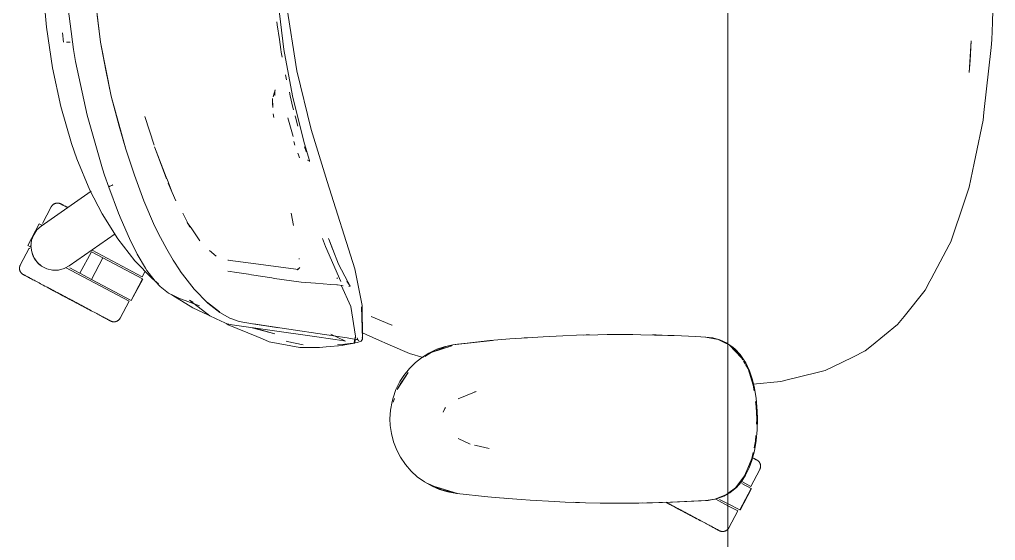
# Model space of a CAD drawing. Header units: millimetres. Extents: x 79795 to 317870, y -36033 to 97293.
# Drawn here: x 185093 to 185655, y 33054 to 33353 of the extents above; entities that cross this region are included whole.
import ezdxf

# ---------------------------------------------------------------- set-up
doc = ezdxf.new("R2010")
doc.units = ezdxf.units.MM
doc.header["$MEASUREMENT"] = 0
doc.layers.add('G-IMPT', color=8, linetype='CONTINUOUS', lineweight=9)
doc.layers.add('I-FURN', color=8, linetype='CONTINUOUS', lineweight=9)

msp = doc.modelspace()

# ---------------------------------------------------------------- linework, layer by layer
at = {"layer": 'G-IMPT'}
for p, q in [((185653.16, 33351.38), (185654.87, 33403.56)), ((185108.91, 33348.85), (185106.65, 33374.42)), ((185136.17, 33371.74), (185140, 33340.15)), ((185136.21, 33371.78), (185139.99, 33340.23)), ((185120.65, 33366.05), (185124.46, 33335.88)), ((185245.56, 33336.01), (185242.26, 33362.93)), ((185252.95, 33323.66), (185246.96, 33361.57)), ((185139.99, 33340.23), (185138.05, 33355.71)), ((185112.4, 33325.43), (185108.91, 33348.85)), ((185241.65, 33350.16), (185241.46, 33351.82)), ((185242.94, 33341.64), (185241.65, 33350.16)), ((185653.16, 33351.38), (185652.84, 33341.44)), ((185118.81, 33340.15), (185118.16, 33345.56)), ((185242.94, 33341.64), (185243.79, 33336.01)), ((185652.36, 33337.07), (185652.84, 33341.44)), ((185122.67, 33340.19), (185120.57, 33340.11)), ((185120.57, 33340.11), (185120.68, 33340.12)), ((185124.46, 33335.88), (185125.64, 33328.96)), ((185146.17, 33309.1), (185139.99, 33340.23)), ((185139.99, 33340.23), (185143.09, 33324.12)), ((185146.17, 33309.1), (185140, 33340.15)), ((185243.79, 33336.01), (185244.04, 33334.39)), ((185250.49, 33309.34), (185245.56, 33336.01)), ((185640.96, 33340.9), (185639.71, 33322.62)), ((185640.96, 33340.9), (185640.32, 33329.57)), ((185652.36, 33337.07), (185648.23, 33299.62)), ((185244.59, 33331.48), (185244.04, 33334.39)), ((185117.22, 33303.07), (185112.4, 33325.43)), ((185132.31, 33298.17), (185125.64, 33328.96)), ((185639.71, 33322.62), (185640.32, 33329.57)), ((185146.17, 33309.1), (185143.09, 33324.12)), ((185246.52, 33321.38), (185247.05, 33318.56)), ((185252.95, 33323.66), (185261.27, 33289.98)), ((185150.82, 33291.86), (185146.17, 33309.1)), ((185146.17, 33309.1), (185154.55, 33278.6)), ((185146.17, 33309.1), (185154.6, 33278.69)), ((185239.07, 33307.69), (185239.15, 33302.64)), ((185239.07, 33307.69), (185239.07, 33304.91)), ((185239.92, 33310.8), (185239.32, 33308.64)), ((185240.61, 33312.75), (185239.92, 33310.8)), ((185240.35, 33309.54), (185240.36, 33309.4)), ((185240.39, 33311.7), (185240.36, 33309.4)), ((185240.39, 33311.7), (185240.61, 33312.75)), ((185248.72, 33311.33), (185249.17, 33309.36)), ((185250.72, 33302.61), (185249.17, 33309.36)), ((185250.49, 33309.34), (185257.04, 33283.02)), ((185123.39, 33281.82), (185117.22, 33303.07)), ((185239.15, 33302.64), (185239.07, 33304.91)), ((185250.72, 33302.61), (185251.06, 33301.31)), ((185132.31, 33298.17), (185141.25, 33267.34)), ((185165.62, 33297.42), (185166.7, 33293.98)), ((185165.62, 33297.42), (185170.87, 33280.93)), ((185239.47, 33298.84), (185239.68, 33296.75)), ((185250.81, 33285.94), (185247.83, 33296.59)), ((185252.03, 33297.59), (185251.98, 33297.77)), ((185252.34, 33296.45), (185252.03, 33297.59)), ((185252.34, 33296.45), (185253.46, 33292.45)), ((185647.74, 33295.2), (185648.23, 33299.62)), ((185150.82, 33291.86), (185154.6, 33278.69)), ((185253.46, 33292.45), (185253.66, 33291.76)), ((185643.39, 33274.26), (185647.74, 33295.2)), ((185270.45, 33260), (185261.27, 33289.98)), ((185123.39, 33281.82), (185126.46, 33273.09)), ((185171.15, 33279.94), (185177.97, 33261.54)), ((185171.15, 33279.94), (185177.86, 33262.5)), ((185251.2, 33283.03), (185251.92, 33280.82)), ((185257.04, 33283.02), (185260.11, 33272.6)), ((185258.2, 33277.83), (185257.46, 33279.92)), ((185154.55, 33278.6), (185159.56, 33263.69)), ((185253.91, 33275.27), (185253.54, 33276.28)), ((185253.91, 33275.27), (185254.53, 33273.61)), ((185258.2, 33277.83), (185258.44, 33277.17)), ((185643.39, 33274.26), (185642.63, 33270.58)), ((185126.46, 33273.09), (185133.98, 33255.11)), ((185259.22, 33272.34), (185259.43, 33272.19)), ((185259.22, 33272.34), (185259.83, 33271.96)), ((185260.18, 33272.33), (185260.11, 33272.6)), ((185260.25, 33272.03), (185260.18, 33272.33)), ((185260.22, 33271.57), (185260.31, 33271.8)), ((185260.31, 33271.8), (185260.25, 33272.03)), ((185642.63, 33270.58), (185639.76, 33256.76)), ((185141.25, 33267.34), (185142.45, 33263.73)), ((185144.86, 33256.8), (185142.45, 33263.73)), ((185165.02, 33248.81), (185159.56, 33263.69)), ((185144.85, 33256.93), (185145.26, 33257.2)), ((185145.26, 33257.2), (185144.86, 33256.98)), ((185146.09, 33257.58), (185145.26, 33257.2)), ((185145.44, 33257.3), (185145.26, 33257.2)), ((185146.09, 33257.58), (185145.44, 33257.3)), ((185146.09, 33257.58), (185147.14, 33258.01)), ((185146.09, 33257.58), (185146.55, 33257.78)), ((185147.14, 33258.01), (185146.55, 33257.78)), ((185177.86, 33262.5), (185178.53, 33260.77)), ((185181.25, 33253.69), (185178.53, 33260.77)), ((185181.25, 33253.69), (185178.94, 33259.13)), ((185270.45, 33260), (185286.44, 33209.76)), ((185141.07, 33241.34), (185133.98, 33255.11)), ((185144.82, 33256.8), (185144.85, 33256.93)), ((185150.39, 33241.84), (185144.82, 33256.8)), ((185144.85, 33256.93), (185144.86, 33256.98)), ((185144.85, 33256.93), (185144.86, 33256.8)), ((185183.45, 33248.84), (185181.25, 33253.69)), ((185637.24, 33249.32), (185639.76, 33256.76)), ((185165.02, 33248.81), (185171.2, 33234.58)), ((185637.24, 33249.32), (185629.09, 33225.23)), ((185150.05, 33227.04), (185141.07, 33241.34)), ((185151.87, 33238.16), (185150.39, 33241.84)), ((185187.32, 33241.8), (185191.5, 33233.69)), ((185249.73, 33241.89), (185251.14, 33234.63)), ((185156.64, 33227.2), (185151.87, 33238.16)), ((185190, 33236.47), (185192.56, 33232.71)), ((185190, 33236.47), (185191.5, 33233.69)), ((185174.58, 33227.86), (185171.2, 33234.58)), ((185192.56, 33232.71), (185192.95, 33232.13)), ((185192.95, 33232.13), (185196.45, 33227)), ((185150.05, 33227.04), (185159.85, 33214.44)), ((185156.86, 33226.76), (185156.64, 33227.2)), ((185156.64, 33227.2), (185161.17, 33218.15)), ((185156.64, 33227.2), (185160.86, 33218.75)), ((185156.86, 33226.76), (185161.17, 33218.15)), ((185174.58, 33227.86), (185178.15, 33221.06)), ((185196.45, 33227), (185197.2, 33225.9)), ((185267.72, 33227.17), (185269.46, 33222.58)), ((185271.74, 33225.84), (185271.19, 33227.26)), ((185273.76, 33220.95), (185271.74, 33225.84)), ((185271.74, 33225.84), (185273.77, 33220.74)), ((185273.77, 33220.74), (185272.37, 33224.28)), ((185617.92, 33204.06), (185628.22, 33223.57)), ((185628.22, 33223.57), (185629.09, 33225.23)), ((185161.17, 33218.15), (185160.86, 33218.75)), ((185161.17, 33218.15), (185165.9, 33210.15)), ((185181.92, 33214.84), (185178.15, 33221.06)), ((185202.72, 33220.37), (185206.63, 33217.03)), ((185269.46, 33222.58), (185278.39, 33202.42)), ((185277.02, 33212.48), (185273.76, 33220.95)), ((185169.81, 33204.15), (185159.85, 33214.44)), ((185181.92, 33214.84), (185185.8, 33208.74)), ((185226.58, 33213.09), (185213.22, 33214.87)), ((185213.22, 33214.87), (185213.69, 33214.72)), ((185226.58, 33213.09), (185253.91, 33209.35)), ((185254.41, 33215.41), (185254.36, 33215.76)), ((185277.02, 33212.48), (185282.29, 33202.37)), ((185166.77, 33208.86), (185165.9, 33210.15)), ((185171.48, 33202.73), (185166.77, 33208.86)), ((185185.97, 33208.48), (185185.8, 33208.74)), ((185193.99, 33198.05), (185185.97, 33208.48)), ((185218.39, 33207.73), (185213.31, 33208.48)), ((185218.39, 33207.73), (185225.22, 33206.67)), ((185225.22, 33206.67), (185226.88, 33206.41)), ((185254.76, 33210.47), (185253.2, 33209.22)), ((185253.41, 33209.26), (185253.64, 33209.3)), ((185253.91, 33209.35), (185253.64, 33209.3)), ((185286.44, 33209.76), (185290.64, 33188.8)), ((185173.48, 33201.15), (185169.81, 33204.15)), ((185171.48, 33202.73), (185174.37, 33199.7)), ((185238.65, 33204.54), (185226.88, 33206.41)), ((185240.21, 33204.3), (185238.65, 33204.54)), ((185255.42, 33202.09), (185240.21, 33204.3)), ((185255.42, 33202.09), (185255.5, 33202.08)), ((185255.5, 33202.08), (185263.74, 33201.46)), ((185272.59, 33200.82), (185263.74, 33201.46)), ((185276.01, 33204.59), (185276.45, 33204.32)), ((185283.64, 33199.91), (185281.8, 33202.62)), ((185283.64, 33199.91), (185282.29, 33202.37)), ((185614.49, 33197.56), (185617.19, 33202.69)), ((185617.92, 33204.06), (185617.19, 33202.69)), ((185179.24, 33195.84), (185174.37, 33199.7)), ((185180.37, 33195.23), (185179.24, 33195.84)), ((185201.73, 33190.15), (185193.99, 33198.05)), ((185272.59, 33200.82), (185276, 33200.57)), ((185276.37, 33200.53), (185276, 33200.57)), ((185276.37, 33200.53), (185278.83, 33200.24)), ((185284.01, 33188.1), (185278.42, 33200.39)), ((185278.83, 33200.24), (185278.89, 33200.22)), ((185279.66, 33199.95), (185278.89, 33200.22)), ((185282.93, 33199.63), (185283.62, 33199.78)), ((185283.62, 33199.78), (185283.64, 33199.91)), ((185283.64, 33199.91), (185283.68, 33200.08)), ((185614.49, 33197.56), (185602.28, 33182.42)), ((185180.37, 33195.23), (185182.81, 33194.05)), ((185181.73, 33194.53), (185180.97, 33195.04)), ((185181.73, 33194.53), (185193.18, 33187.41)), ((185182.81, 33194.05), (185185.04, 33192.98)), ((185196.95, 33188.47), (185185.04, 33192.98)), ((185191.29, 33191.7), (185202.94, 33182.79)), ((185191.29, 33191.7), (185193.24, 33190.59)), ((185208.47, 33185.05), (185201.52, 33190.45)), ((185201.52, 33190.45), (185205.09, 33187.64)), ((185201.73, 33190.15), (185208.7, 33184.73)), ((185193.18, 33187.41), (185201.81, 33183.43)), ((185208.47, 33185.05), (185205.09, 33187.64)), ((185208.7, 33184.73), (185214.53, 33181.44)), ((185284.01, 33188.1), (185286.72, 33171.06)), ((185290.2, 33187.92), (185290.78, 33169.47)), ((185290.2, 33187.92), (185290.68, 33169.94)), ((185290.64, 33188.8), (185290.68, 33169.94)), ((185202.94, 33182.79), (185209.52, 33179.72)), ((185209.52, 33179.72), (185212.88, 33178.16)), ((185214.95, 33181.22), (185214.53, 33181.44)), ((185214.95, 33181.22), (185219.74, 33179.47)), ((185219.74, 33179.47), (185227.41, 33178.17)), ((185295.78, 33182.37), (185307.64, 33177.45)), ((185598.52, 33177.76), (185602.28, 33182.42)), ((185212.27, 33178.44), (185213.44, 33177.67)), ((185215.87, 33177.51), (185212.88, 33178.16)), ((185213.44, 33177.67), (185229.89, 33170.87)), ((185263.09, 33170.83), (185215.87, 33177.51)), ((185240.3, 33172.38), (185227.35, 33175.89)), ((185242.58, 33175.87), (185227.41, 33178.17)), ((185242.58, 33175.87), (185227.99, 33178.11)), ((185243.18, 33175.78), (185227.99, 33178.11)), ((185240.3, 33172.38), (185228.8, 33175.63)), ((185243.18, 33175.78), (185274.05, 33171.22)), ((185298.84, 33169.34), (185290.67, 33172.91)), ((185307.9, 33177.34), (185307.64, 33177.45)), ((185583.57, 33165.59), (185598.52, 33177.76)), ((185229.89, 33170.87), (185233.26, 33169.48)), ((185237.11, 33167.89), (185233.26, 33169.48)), ((185254.81, 33164.65), (185237.11, 33167.89)), ((185247.37, 33168.1), (185246.79, 33168.26)), ((185256.67, 33166.06), (185247.37, 33168.1)), ((185263.09, 33170.83), (185273.75, 33169.39)), ((185272.5, 33172.21), (185280.94, 33168.2)), ((185275.05, 33169.18), (185273.75, 33169.39)), ((185274.05, 33171.22), (185281.91, 33170.11)), ((185280.07, 33168.35), (185275.05, 33169.18)), ((185280.94, 33168.2), (185280.07, 33168.35)), ((185288.17, 33169), (185281.91, 33170.11)), ((185284.36, 33166.88), (185287.64, 33167.42)), ((185286.04, 33167.48), (185286.72, 33171.06)), ((185286.04, 33167.48), (185286.66, 33171.02)), ((185286.66, 33171.02), (185286.27, 33167.07)), ((185287.55, 33169.17), (185288.65, 33168.61)), ((185287.55, 33169.17), (185288.17, 33169)), ((185287.64, 33167.42), (185289.5, 33167.97)), ((185287.83, 33169.55), (185287.75, 33170.05)), ((185287.83, 33169.55), (185288.15, 33169.01)), ((185288.15, 33169.01), (185288.65, 33168.61)), ((185290.04, 33168.29), (185289.5, 33167.97)), ((185290.04, 33168.29), (185290.41, 33168.78)), ((185290.81, 33169.36), (185290.41, 33168.78)), ((185290.81, 33169.36), (185290.62, 33170.22)), ((185290.62, 33170.22), (185290.64, 33170.11)), ((185290.68, 33169.94), (185290.64, 33170.11)), ((185290.78, 33169.47), (185290.68, 33169.94)), ((185306.67, 33165.92), (185298.84, 33169.34)), ((185342.63, 33166.14), (185365.59, 33168.6)), ((185342.63, 33166.14), (185364.07, 33168.5)), ((185365.59, 33168.6), (185345.45, 33166.48)), ((185364.07, 33168.5), (185375.47, 33169.48)), ((185385.76, 33170.21), (185375.47, 33169.48)), ((185383.71, 33170.07), (185382.3, 33169.94)), ((185383.71, 33170.07), (185385.62, 33170.16)), ((185385.76, 33170.21), (185394.63, 33170.77)), ((185405.93, 33171.31), (185394.63, 33170.77)), ((185405.93, 33171.31), (185413.81, 33171.6)), ((185426.12, 33171.9), (185413.81, 33171.6)), ((185417.68, 33171.68), (185419.34, 33171.76)), ((185419.34, 33171.76), (185421.42, 33171.76)), ((185426.12, 33171.9), (185431.59, 33171.97)), ((185446.3, 33171.98), (185431.59, 33171.97)), ((185450.82, 33171.93), (185446.3, 33171.98)), ((185450.82, 33171.93), (185466.48, 33171.55)), ((185457.54, 33171.75), (185459.76, 33171.75)), ((185463.08, 33171.61), (185459.76, 33171.75)), ((185466.48, 33171.55), (185470.03, 33171.42)), ((185482.59, 33170.81), (185470.03, 33171.42)), ((185482.59, 33170.81), (185488.25, 33170.52)), ((185495.38, 33169.15), (185488.03, 33170.52)), ((185488.25, 33170.52), (185492.26, 33170.03)), ((185492.26, 33170.03), (185496.22, 33168.96)), ((185499.63, 33167.05), (185495.38, 33169.15)), ((185500.54, 33166.97), (185496.22, 33168.96)), ((185254.81, 33164.65), (185261.78, 33164.62)), ((185265.95, 33164.62), (185261.78, 33164.62)), ((185269.9, 33164.96), (185265.95, 33164.62)), ((185269.9, 33164.96), (185279.23, 33165.77)), ((185279.06, 33166.29), (185276.47, 33166.07)), ((185279.06, 33166.29), (185283.75, 33166.8)), ((185279.23, 33165.77), (185279.7, 33165.81)), ((185283.95, 33166.62), (185279.7, 33165.81)), ((185284.36, 33166.88), (185283.75, 33166.8)), ((185283.95, 33166.62), (185286.27, 33167.07)), ((185317.8, 33161.06), (185306.67, 33165.92)), ((185330.28, 33161.74), (185326.7, 33159.32)), ((185328.96, 33161.35), (185333.54, 33163.54)), ((185330.28, 33161.74), (185342.14, 33165.56)), ((185339.5, 33165.35), (185330.28, 33161.74)), ((185330.28, 33161.74), (185332.99, 33162.65)), ((185332.99, 33162.65), (185342.14, 33165.56)), ((185333.54, 33163.54), (185337.67, 33164.99)), ((185342.63, 33166.14), (185337.67, 33164.99)), ((185342.56, 33165.93), (185339.5, 33165.35)), ((185342.63, 33166.14), (185345.45, 33166.48)), ((185499.63, 33167.05), (185500.9, 33166.43)), ((185500.9, 33166.72), (185503.76, 33164.77)), ((185501.87, 33165.95), (185504.28, 33163.72)), ((185508.77, 33158.56), (185501.87, 33165.95)), ((185507.58, 33160.64), (185501.87, 33165.95)), ((185505.08, 33163.63), (185503.76, 33164.77)), ((185507.36, 33160.18), (185504.28, 33163.72)), ((185505.08, 33163.63), (185507.95, 33160.59)), ((185579.92, 33162.62), (185572.75, 33159.09)), ((185583.57, 33165.59), (185579.92, 33162.62)), ((185317.8, 33161.06), (185325.62, 33158.81)), ((185321.33, 33156), (185324.63, 33158.62)), ((185328.96, 33161.35), (185324.63, 33158.62)), ((185508.77, 33158.56), (185507.49, 33160.03)), ((185509.46, 33157.49), (185507.58, 33160.64)), ((185507.95, 33160.59), (185510.39, 33157.13)), ((185510.8, 33155.26), (185509.94, 33156.7)), ((185511.2, 33155.76), (185510.39, 33157.13)), ((185561.29, 33153.45), (185572.75, 33159.09)), ((185317.72, 33152.45), (185314.53, 33148.47)), ((185317.72, 33152.45), (185321.33, 33156)), ((185512.54, 33152.34), (185511.08, 33154.79)), ((185513.41, 33151.12), (185511.2, 33155.76)), ((185515.57, 33142.95), (185512.54, 33152.34)), ((185515.15, 33146.04), (185513.41, 33151.12)), ((185556.92, 33151.3), (185538.98, 33146.89)), ((185561.29, 33153.45), (185556.92, 33151.3)), ((185310.02, 33140.42), (185312.27, 33144.93)), ((185310.67, 33140.32), (185316.99, 33150.27)), ((185312.27, 33144.93), (185314.53, 33148.47)), ((185312.83, 33144), (185316.99, 33150.27)), ((185515.15, 33146.04), (185516.12, 33142.11)), ((185515.44, 33143.57), (185531.32, 33145.01)), ((185531.32, 33145.01), (185536.61, 33146.31)), ((185538.98, 33146.89), (185536.61, 33146.31)), ((185310.02, 33140.42), (185308.31, 33135.64)), ((185310.67, 33140.32), (185312.83, 33144)), ((185356.15, 33139.24), (185345.73, 33135.1)), ((185356.15, 33139.24), (185355.28, 33139.07)), ((185516.04, 33139.66), (185515.57, 33142.95)), ((185516.12, 33142.11), (185517.24, 33135.35)), ((185307.75, 33133.51), (185308.31, 33135.64)), ((185309.11, 33135.21), (185308.49, 33133.18)), ((185517.81, 33128.03), (185517.24, 33135.35)), ((185306.57, 33123.52), (185306.87, 33128.57)), ((185306.87, 33128.57), (185307.75, 33133.51)), ((185337.19, 33127.35), (185338.2, 33129.57)), ((185338.2, 33129.57), (185338.5, 33130.02)), ((185517.3, 33130.69), (185516.91, 33133.47)), ((185517.3, 33130.69), (185517.53, 33123.52)), ((185517.81, 33128.03), (185517.9, 33123.52)), ((185306.57, 33123.52), (185306.75, 33119.68)), ((185517.34, 33120.42), (185517.53, 33123.52)), ((185517.9, 33123.52), (185517.72, 33117.19)), ((185307.39, 33115.16), (185306.75, 33119.68)), ((185517.16, 33111.04), (185517.72, 33117.19)), ((185307.39, 33115.16), (185308.66, 33110.3)), ((185345.82, 33112.15), (185352.6, 33108.88)), ((185516.74, 33110.7), (185516.94, 33113.9)), ((185310.49, 33105.59), (185308.66, 33110.3)), ((185312.68, 33101.42), (185310.49, 33105.59)), ((185355.28, 33108.37), (185356.22, 33108.12)), ((185363.65, 33106.54), (185356.22, 33108.12)), ((185515.98, 33106.95), (185516.74, 33110.7)), ((185517.16, 33111.04), (185516.16, 33105.1)), ((185312.68, 33101.42), (185315.51, 33097.25)), ((185514.7, 33100.74), (185512.38, 33095.11)), ((185514.7, 33100.74), (185515.41, 33104.2)), ((185514.73, 33099.62), (185516.16, 33105.1)), ((185315.51, 33097.25), (185318.83, 33093.42)), ((185510.54, 33090.72), (185512.38, 33095.11)), ((185511.16, 33091.22), (185513.14, 33095.29)), ((185514.73, 33099.62), (185513.14, 33095.29)), ((185322.27, 33090.25), (185318.83, 33093.42)), ((185322.27, 33090.25), (185326.35, 33087.26)), ((185505.32, 33083.93), (185510.54, 33090.72)), ((185511.16, 33091.22), (185508.51, 33087.17)), ((185330.79, 33084.75), (185326.35, 33087.26)), ((185336.48, 33082.62), (185328.42, 33086.35)), ((185330.79, 33084.75), (185335.03, 33082.93)), ((185345.45, 33080.57), (185332.99, 33084.4)), ((185332.99, 33084.4), (185342.14, 33081.49)), ((185500.9, 33080.66), (185505.32, 33083.93)), ((185502.1, 33081.05), (185505.84, 33084.13)), ((185508.51, 33087.17), (185505.84, 33084.13)), ((185335.03, 33082.93), (185339.89, 33081.47)), ((185336.48, 33082.62), (185344.89, 33080.7)), ((185344.94, 33080.57), (185339.89, 33081.47)), ((185345.45, 33080.57), (185342.14, 33081.49)), ((185362.86, 33078.67), (185344.94, 33080.57)), ((185366.99, 33078.32), (185362.86, 33078.67)), ((185382.05, 33077.08), (185366.99, 33078.32)), ((185373.87, 33077.73), (185372.19, 33077.89)), ((185493.5, 33077.35), (185499.69, 33079.76)), ((185493.68, 33077.33), (185495.02, 33077.7)), ((185498.67, 33079.1), (185495.02, 33077.7)), ((185498.67, 33079.1), (185500.9, 33080.37)), ((185499.69, 33079.76), (185500.9, 33080.66)), ((185500.9, 33080.37), (185502.1, 33081.05)), ((185382.05, 33077.08), (185387.14, 33076.75)), ((185387.14, 33076.75), (185401.28, 33075.94)), ((185407.3, 33075.69), (185401.28, 33075.94)), ((185407.3, 33075.69), (185419.06, 33075.3)), ((185412.19, 33075.55), (185414.12, 33075.43)), ((185414.12, 33075.43), (185415.62, 33075.42)), ((185427.48, 33075.13), (185419.06, 33075.3)), ((185427.48, 33075.13), (185457.5, 33075.25)), ((185427.48, 33075.13), (185447.66, 33075.09)), ((185427.48, 33075.13), (185438.27, 33075.04)), ((185457.5, 33075.25), (185438.27, 33075.04)), ((185447.66, 33075.09), (185469.06, 33075.59)), ((185447.66, 33075.09), (185467.85, 33075.55)), ((185447.66, 33075.09), (185457.5, 33075.25)), ((185447.66, 33075.12), (185449.7, 33075.11)), ((185449.7, 33075.11), (185451.61, 33075.18)), ((185457.5, 33075.25), (185469.06, 33075.59)), ((185467.85, 33075.55), (185489.63, 33076.64)), ((185467.85, 33075.55), (185488.03, 33076.52)), ((185469.06, 33075.59), (185467.85, 33075.55)), ((185469.06, 33075.59), (185489.63, 33076.64)), ((185489.63, 33076.64), (185488.03, 33076.52)), ((185489.63, 33076.64), (185491.28, 33076.89)), ((185493.5, 33077.35), (185489.65, 33076.77)), ((185493.68, 33077.33), (185491.28, 33076.89))]:
    msp.add_line(p, q, dxfattribs=at)
at = {"layer": 'I-FURN'}
for p, q in [((185500.9, 34209.33), (185500.9, 32609.33)), ((185500.9, 32609.33), (185500.9, 34209.33)), ((185106.01, 33234.42), (185134.6, 33254.44)), ((185111.92, 33245.75), (185112.01, 33245.88)), ((185112.01, 33245.88), (185112.1, 33246.01)), ((185112.1, 33246.01), (185112.2, 33246.14)), ((185112.2, 33246.14), (185112.31, 33246.26)), ((185112.31, 33246.26), (185112.42, 33246.38)), ((185112.42, 33246.38), (185112.53, 33246.49)), ((185112.53, 33246.49), (185112.65, 33246.6)), ((185112.65, 33246.6), (185112.77, 33246.7)), ((185112.77, 33246.7), (185112.9, 33246.8)), ((185112.9, 33246.8), (185113.03, 33246.9)), ((185113.03, 33246.9), (185113.17, 33246.99)), ((185113.17, 33246.99), (185113.3, 33247.07)), ((185113.3, 33247.07), (185113.45, 33247.15)), ((185113.45, 33247.15), (185113.59, 33247.22)), ((185113.59, 33247.22), (185113.74, 33247.28)), ((185113.74, 33247.28), (185113.89, 33247.34)), ((185113.89, 33247.34), (185114.04, 33247.4)), ((185114.04, 33247.4), (185114.19, 33247.45)), ((185114.19, 33247.45), (185114.35, 33247.49)), ((185114.35, 33247.49), (185114.5, 33247.52)), ((185114.5, 33247.52), (185114.66, 33247.55)), ((185114.66, 33247.55), (185114.82, 33247.58)), ((185114.82, 33247.58), (185114.98, 33247.59)), ((185114.98, 33247.59), (185115.14, 33247.6)), ((185115.14, 33247.6), (185115.31, 33247.61)), ((185115.31, 33247.61), (185115.47, 33247.6)), ((185115.47, 33247.6), (185115.63, 33247.59)), ((185115.63, 33247.59), (185115.79, 33247.58)), ((185115.79, 33247.58), (185115.95, 33247.56)), ((185115.95, 33247.56), (185116.11, 33247.53)), ((185116.11, 33247.53), (185116.26, 33247.49)), ((185116.26, 33247.49), (185116.42, 33247.45)), ((185116.42, 33247.45), (185116.57, 33247.4)), ((185116.57, 33247.4), (185116.73, 33247.35)), ((185116.73, 33247.35), (185116.88, 33247.29)), ((185116.88, 33247.29), (185117.02, 33247.23)), ((185117.02, 33247.23), (185117.17, 33247.15)), ((185117.17, 33247.15), (185117.21, 33247.13)), ((185117.21, 33247.13), (185117.23, 33247.12)), ((185117.25, 33247.11), (185117.21, 33247.13)), ((185117.21, 33247.13), (185117.21, 33247.13)), ((185117.23, 33247.12), (185117.29, 33247.09)), ((185117.34, 33247.07), (185117.25, 33247.11)), ((185117.29, 33247.09), (185117.39, 33247.04)), ((185117.46, 33247), (185117.34, 33247.07)), ((185117.39, 33247.04), (185117.53, 33246.96)), ((185117.62, 33246.91), (185117.46, 33247)), ((185117.53, 33246.96), (185117.71, 33246.87)), ((185117.82, 33246.81), (185117.62, 33246.91)), ((185117.71, 33246.87), (185117.93, 33246.75)), ((185118.06, 33246.68), (185117.82, 33246.81)), ((185117.93, 33246.75), (185118.18, 33246.61)), ((185118.34, 33246.53), (185118.06, 33246.68)), ((185118.18, 33246.61), (185118.48, 33246.46)), ((185118.66, 33246.36), (185118.34, 33246.53)), ((185118.48, 33246.46), (185118.82, 33246.28)), ((185119.01, 33246.17), (185118.66, 33246.36)), ((185118.82, 33246.28), (185119.19, 33246.08)), ((185119.41, 33245.96), (185119.01, 33246.17)), ((185119.19, 33246.08), (185119.6, 33245.86)), ((185119.84, 33245.74), (185119.41, 33245.96)), ((185111.76, 33245.47), (185106.61, 33235.78)), ((185111.76, 33245.47), (185111.83, 33245.61)), ((185111.83, 33245.61), (185111.92, 33245.75)), ((185119.6, 33245.86), (185120.05, 33245.62)), ((185120.3, 33245.49), (185119.84, 33245.74)), ((185120.05, 33245.62), (185120.53, 33245.37)), ((185120.8, 33245.22), (185120.3, 33245.49)), ((185120.53, 33245.37), (185121.05, 33245.09)), ((185121.34, 33244.94), (185120.8, 33245.22)), ((185104.86, 33235.58), (185098.28, 33223.22)), ((185104.86, 33235.58), (185106.25, 33234.84)), ((185106.25, 33234.84), (185106.16, 33234.88)), ((185100.43, 33226.22), (185101.61, 33229.38)), ((185101.61, 33229.38), (185103.5, 33232.17)), ((185103.5, 33232.17), (185106.01, 33234.42)), ((185148.5, 33230), (185122.07, 33211.5)), ((185100.05, 33222.86), (185100.43, 33226.22)), ((185099.09, 33221.65), (185093.94, 33211.97)), ((185099.68, 33222.48), (185098.28, 33223.22)), ((185099.09, 33221.65), (185099.47, 33221.46)), ((185099.59, 33222.52), (185099.68, 33222.48)), ((185099.68, 33222.48), (185100.08, 33223.23)), ((185100.48, 33219.52), (185100.05, 33222.86)), ((185101.69, 33216.37), (185100.48, 33219.52)), ((185134.83, 33219.64), (185128.26, 33207.28)), ((185134.83, 33219.64), (185141.47, 33216.11)), ((185135.3, 33220.52), (185164, 33205.27)), ((185103.63, 33213.61), (185101.69, 33216.37)), ((185102.17, 33215.53), (185104.47, 33212.75)), ((185106.17, 33211.39), (185103.63, 33213.61)), ((185104.47, 33212.75), (185105.89, 33211.59)), ((185141.47, 33216.11), (185134.9, 33203.75)), ((185141.47, 33216.11), (185164.18, 33204.04)), ((185093.47, 33210.23), (185093.48, 33210.39)), ((185093.47, 33210.07), (185093.47, 33210.23)), ((185093.48, 33209.91), (185093.47, 33210.07)), ((185093.48, 33210.39), (185093.5, 33210.55)), ((185093.49, 33209.75), (185093.48, 33209.91)), ((185093.5, 33209.59), (185093.49, 33209.75)), ((185093.5, 33210.55), (185093.52, 33210.71)), ((185093.52, 33209.43), (185093.5, 33209.59)), ((185093.52, 33210.71), (185093.55, 33210.87)), ((185093.55, 33209.27), (185093.52, 33209.43)), ((185093.55, 33210.87), (185093.59, 33211.03)), ((185093.59, 33209.11), (185093.55, 33209.27)), ((185093.59, 33211.03), (185093.63, 33211.18)), ((185093.63, 33208.96), (185093.59, 33209.11)), ((185093.63, 33211.18), (185093.67, 33211.34)), ((185093.68, 33208.8), (185093.63, 33208.96)), ((185093.67, 33211.34), (185093.73, 33211.49)), ((185093.73, 33208.65), (185093.68, 33208.8)), ((185093.73, 33211.49), (185093.79, 33211.64)), ((185093.79, 33208.5), (185093.73, 33208.65)), ((185093.79, 33211.64), (185093.85, 33211.79)), ((185093.86, 33208.35), (185093.79, 33208.5)), ((185093.85, 33211.79), (185093.92, 33211.93)), ((185093.93, 33208.21), (185093.86, 33208.35)), ((185093.92, 33211.93), (185093.94, 33211.97)), ((185094.01, 33208.07), (185093.93, 33208.21)), ((185094.09, 33207.93), (185094.01, 33208.07)), ((185094.18, 33207.79), (185094.09, 33207.93)), ((185094.27, 33207.66), (185094.18, 33207.79)), ((185094.37, 33207.54), (185094.27, 33207.66)), ((185094.48, 33207.41), (185094.37, 33207.54)), ((185094.59, 33207.29), (185094.48, 33207.41)), ((185094.7, 33207.18), (185094.59, 33207.29)), ((185094.82, 33207.07), (185094.7, 33207.18)), ((185094.94, 33206.97), (185094.82, 33207.07)), ((185095.07, 33206.87), (185094.94, 33206.97)), ((185095.2, 33206.77), (185095.07, 33206.87)), ((185095.33, 33206.68), (185095.2, 33206.77)), ((185095.47, 33206.6), (185095.33, 33206.68)), ((185095.61, 33206.52), (185095.47, 33206.6)), ((185109.17, 33209.84), (185106.17, 33211.39)), ((185112.45, 33209.06), (185109.17, 33209.84)), ((185115.82, 33209.08), (185112.45, 33209.06)), ((185119.09, 33209.91), (185115.82, 33209.08)), ((185122.07, 33211.5), (185119.09, 33209.91)), ((185119.88, 33210.6), (185156.49, 33191.14)), ((185128.26, 33207.28), (185122.36, 33210.41)), ((185134.9, 33203.75), (185128.26, 33207.28)), ((185164, 33205.27), (185165.67, 33208.42)), ((185095.62, 33206.52), (185095.61, 33206.52)), ((185095.61, 33206.52), (185095.63, 33206.51)), ((185095.66, 33206.49), (185095.62, 33206.52)), ((185095.63, 33206.51), (185095.69, 33206.48)), ((185095.74, 33206.45), (185095.66, 33206.49)), ((185095.69, 33206.48), (185095.79, 33206.42)), ((185095.86, 33206.38), (185095.74, 33206.45)), ((185095.79, 33206.42), (185095.93, 33206.35)), ((185096.02, 33206.3), (185095.86, 33206.38)), ((185095.93, 33206.35), (185096.11, 33206.25)), ((185096.22, 33206.19), (185096.02, 33206.3)), ((185096.11, 33206.25), (185096.33, 33206.14)), ((185096.47, 33206.06), (185096.22, 33206.19)), ((185096.33, 33206.14), (185096.59, 33206)), ((185096.74, 33205.92), (185096.47, 33206.06)), ((185096.59, 33206), (185096.89, 33205.84)), ((185097.06, 33205.75), (185096.74, 33205.92)), ((185096.89, 33205.84), (185097.22, 33205.66)), ((185097.42, 33205.56), (185097.06, 33205.75)), ((185097.22, 33205.66), (185097.59, 33205.46)), ((185097.81, 33205.35), (185097.42, 33205.56)), ((185097.59, 33205.46), (185098, 33205.25)), ((185098.24, 33205.12), (185097.81, 33205.35)), ((185098, 33205.25), (185098.45, 33205.01)), ((185098.71, 33204.87), (185098.24, 33205.12)), ((185098.45, 33205.01), (185098.93, 33204.75)), ((185099.21, 33204.61), (185098.71, 33204.87)), ((185098.93, 33204.75), (185099.45, 33204.48)), ((185099.74, 33204.32), (185099.21, 33204.61)), ((185099.45, 33204.48), (185100, 33204.18)), ((185100.31, 33204.02), (185099.74, 33204.32)), ((185100, 33204.18), (185100.58, 33203.87)), ((185100.58, 33203.87), (185101.2, 33203.55)), ((185101.2, 33203.55), (185101.85, 33203.2)), ((185101.85, 33203.2), (185102.53, 33202.84)), ((185102.53, 33202.84), (185103.23, 33202.46)), ((185103.23, 33202.46), (185103.97, 33202.07)), ((185103.97, 33202.07), (185104.73, 33201.67)), ((185104.73, 33201.67), (185105.52, 33201.25)), ((185105.52, 33201.25), (185106.33, 33200.82)), ((185157.61, 33191.67), (185134.9, 33203.75)), ((185164.18, 33204.04), (185157.61, 33191.67)), ((185157.78, 33191.58), (185164.35, 33203.95)), ((185106.33, 33200.82), (185107.17, 33200.37)), ((185107.17, 33200.37), (185108.02, 33199.92)), ((185108.02, 33199.92), (185108.9, 33199.45)), ((185108.9, 33199.45), (185109.8, 33198.98)), ((185110.29, 33198.72), (185109.38, 33199.2)), ((185109.8, 33198.98), (185110.71, 33198.49)), ((185111.21, 33198.22), (185110.29, 33198.72)), ((185110.71, 33198.49), (185111.64, 33198)), ((185112.15, 33197.73), (185111.21, 33198.22)), ((185111.64, 33198), (185112.58, 33197.49)), ((185113.1, 33197.22), (185112.15, 33197.73)), ((185112.58, 33197.49), (185113.54, 33196.99)), ((185114.06, 33196.71), (185113.1, 33197.22)), ((185113.54, 33196.99), (185114.51, 33196.47)), ((185115.04, 33196.19), (185114.06, 33196.71)), ((185114.51, 33196.47), (185115.49, 33195.95)), ((185116.02, 33195.67), (185115.04, 33196.19)), ((185115.49, 33195.95), (185116.47, 33195.42)), ((185117.01, 33195.14), (185116.02, 33195.67)), ((185116.47, 33195.42), (185117.47, 33194.9)), ((185118.01, 33194.61), (185117.01, 33195.14)), ((185117.47, 33194.9), (185118.47, 33194.36)), ((185119.01, 33194.08), (185118.01, 33194.61)), ((185118.47, 33194.36), (185119.47, 33193.83)), ((185120.01, 33193.54), (185119.01, 33194.08)), ((185119.47, 33193.83), (185120.48, 33193.3)), ((185121.02, 33193.01), (185120.01, 33193.54)), ((185120.48, 33193.3), (185121.48, 33192.76)), ((185122.02, 33192.47), (185121.02, 33193.01)), ((185121.48, 33192.76), (185122.49, 33192.23)), ((185123.03, 33191.94), (185122.02, 33192.47)), ((185122.49, 33192.23), (185123.49, 33191.7)), ((185124.03, 33191.41), (185123.03, 33191.94)), ((185123.49, 33191.7), (185124.48, 33191.17)), ((185125.02, 33190.88), (185124.03, 33191.41)), ((185124.48, 33191.17), (185125.48, 33190.64)), ((185126.01, 33190.36), (185125.02, 33190.88)), ((185125.48, 33190.64), (185126.46, 33190.12)), ((185126.99, 33189.84), (185126.01, 33190.36)), ((185126.46, 33190.12), (185127.43, 33189.6)), ((185127.95, 33189.32), (185126.99, 33189.84)), ((185151.34, 33181.45), (185156.49, 33191.14)), ((185127.43, 33189.6), (185128.4, 33189.09)), ((185128.91, 33188.81), (185127.95, 33189.32)), ((185128.4, 33189.09), (185129.35, 33188.58)), ((185129.86, 33188.31), (185128.91, 33188.81)), ((185129.35, 33188.58), (185130.29, 33188.08)), ((185130.79, 33187.82), (185129.86, 33188.31)), ((185130.29, 33188.08), (185131.21, 33187.59)), ((185131.7, 33187.33), (185130.79, 33187.82)), ((185131.21, 33187.59), (185132.11, 33187.11)), ((185132.6, 33186.85), (185131.7, 33187.33)), ((185132.11, 33187.11), (185133, 33186.64)), ((185133.47, 33186.39), (185132.6, 33186.85)), ((185133, 33186.64), (185133.87, 33186.18)), ((185134.33, 33185.93), (185133.47, 33186.39)), ((185133.87, 33186.18), (185134.72, 33185.73)), ((185135.16, 33185.49), (185134.33, 33185.93)), ((185134.72, 33185.73), (185135.54, 33185.29)), ((185135.54, 33185.29), (185136.34, 33184.86)), ((185136.34, 33184.86), (185137.12, 33184.45)), ((185137.12, 33184.45), (185137.87, 33184.05)), ((185137.87, 33184.05), (185138.59, 33183.67)), ((185138.59, 33183.67), (185139.28, 33183.3)), ((185139.28, 33183.3), (185139.95, 33182.94)), ((185139.95, 33182.94), (185140.58, 33182.61)), ((185140.58, 33182.61), (185141.18, 33182.29)), ((185141.49, 33182.12), (185140.91, 33182.43)), ((185141.18, 33182.29), (185141.75, 33181.98)), ((185142.05, 33181.83), (185141.49, 33182.12)), ((185141.75, 33181.98), (185142.29, 33181.7)), ((185142.56, 33181.55), (185142.05, 33181.83)), ((185142.29, 33181.7), (185142.79, 33181.43)), ((185143.04, 33181.3), (185142.56, 33181.55)), ((185142.79, 33181.43), (185143.25, 33181.19)), ((185143.49, 33181.06), (185143.04, 33181.3)), ((185143.25, 33181.19), (185143.68, 33180.96)), ((185143.9, 33180.84), (185143.49, 33181.06)), ((185143.68, 33180.96), (185144.08, 33180.75)), ((185144.27, 33180.64), (185143.9, 33180.84)), ((185144.08, 33180.75), (185144.43, 33180.56)), ((185144.61, 33180.47), (185144.27, 33180.64)), ((185144.43, 33180.56), (185144.75, 33180.39)), ((185144.91, 33180.31), (185144.61, 33180.47)), ((185144.75, 33180.39), (185145.03, 33180.24)), ((185145.16, 33180.17), (185144.91, 33180.31)), ((185145.03, 33180.24), (185145.27, 33180.11)), ((185145.38, 33180.05), (185145.16, 33180.17)), ((185145.27, 33180.11), (185145.47, 33180.01)), ((185145.56, 33179.96), (185145.38, 33180.05)), ((185145.47, 33180.01), (185145.63, 33179.92)), ((185145.7, 33179.88), (185145.56, 33179.96)), ((185145.63, 33179.92), (185145.76, 33179.86)), ((185145.8, 33179.83), (185145.7, 33179.88)), ((185145.76, 33179.86), (185145.84, 33179.81)), ((185145.86, 33179.8), (185145.8, 33179.83)), ((185145.84, 33179.81), (185145.88, 33179.79)), ((185145.88, 33179.79), (185145.86, 33179.8)), ((185145.92, 33179.77), (185145.88, 33179.79)), ((185145.88, 33179.79), (185145.88, 33179.79)), ((185146.07, 33179.7), (185145.92, 33179.77)), ((185146.22, 33179.63), (185146.07, 33179.7)), ((185146.36, 33179.57), (185146.22, 33179.63)), ((185146.52, 33179.52), (185146.36, 33179.57)), ((185146.67, 33179.47), (185146.52, 33179.52)), ((185146.83, 33179.43), (185146.67, 33179.47)), ((185146.98, 33179.39), (185146.83, 33179.43)), ((185147.14, 33179.37), (185146.98, 33179.39)), ((185147.3, 33179.34), (185147.14, 33179.37)), ((185147.46, 33179.33), (185147.3, 33179.34)), ((185147.62, 33179.32), (185147.46, 33179.33)), ((185147.79, 33179.32), (185147.62, 33179.32)), ((185147.95, 33179.32), (185147.79, 33179.32)), ((185148.11, 33179.33), (185147.95, 33179.32)), ((185148.27, 33179.35), (185148.11, 33179.33)), ((185148.43, 33179.37), (185148.27, 33179.35)), ((185148.59, 33179.4), (185148.43, 33179.37)), ((185148.74, 33179.43), (185148.59, 33179.4)), ((185148.9, 33179.47), (185148.74, 33179.43)), ((185149.05, 33179.52), (185148.9, 33179.47)), ((185149.2, 33179.58), (185149.05, 33179.52)), ((185149.35, 33179.64), (185149.2, 33179.58)), ((185149.5, 33179.7), (185149.35, 33179.64)), ((185149.65, 33179.77), (185149.5, 33179.7)), ((185149.79, 33179.85), (185149.65, 33179.77)), ((185149.92, 33179.94), (185149.79, 33179.85)), ((185150.06, 33180.02), (185149.92, 33179.94)), ((185150.19, 33180.12), (185150.06, 33180.02)), ((185150.32, 33180.22), (185150.19, 33180.12)), ((185150.44, 33180.32), (185150.32, 33180.22)), ((185150.56, 33180.43), (185150.44, 33180.32)), ((185150.67, 33180.54), (185150.56, 33180.43)), ((185150.78, 33180.66), (185150.67, 33180.54)), ((185150.89, 33180.78), (185150.78, 33180.66)), ((185150.99, 33180.91), (185150.89, 33180.78)), ((185151.08, 33181.04), (185150.99, 33180.91)), ((185151.17, 33181.18), (185151.08, 33181.04)), ((185151.26, 33181.31), (185151.17, 33181.18)), ((185151.34, 33181.45), (185151.26, 33181.31)), ((185514.98, 33101.24), (185515.41, 33101.01)), ((185515.63, 33100.9), (185515.22, 33101.12)), ((185515.41, 33101.01), (185515.8, 33100.8)), ((185516, 33100.7), (185515.63, 33100.9)), ((185515.8, 33100.8), (185516.16, 33100.62)), ((185516.33, 33100.52), (185516, 33100.7)), ((185516.16, 33100.62), (185516.48, 33100.45)), ((185516.63, 33100.36), (185516.33, 33100.52)), ((185516.48, 33100.45), (185516.76, 33100.3)), ((185516.89, 33100.23), (185516.63, 33100.36)), ((185516.76, 33100.3), (185517, 33100.17)), ((185517.11, 33100.11), (185516.89, 33100.23)), ((185517, 33100.17), (185517.2, 33100.06)), ((185517.29, 33100.01), (185517.11, 33100.11)), ((185517.2, 33100.06), (185517.36, 33099.98)), ((185517.43, 33099.94), (185517.29, 33100.01)), ((185517.36, 33099.98), (185517.48, 33099.91)), ((185517.53, 33099.89), (185517.43, 33099.94)), ((185517.48, 33099.91), (185517.56, 33099.87)), ((185514.13, 33084.71), (185519.28, 33094.39)), ((185517.59, 33099.85), (185517.53, 33099.89)), ((185517.56, 33099.87), (185517.6, 33099.85)), ((185517.61, 33099.84), (185517.59, 33099.85)), ((185517.6, 33099.85), (185517.61, 33099.84)), ((185517.61, 33099.84), (185517.75, 33099.76)), ((185517.75, 33099.76), (185517.89, 33099.68)), ((185517.89, 33099.68), (185518.02, 33099.59)), ((185518.02, 33099.59), (185518.15, 33099.5)), ((185518.15, 33099.5), (185518.28, 33099.4)), ((185518.28, 33099.4), (185518.4, 33099.29)), ((185518.4, 33099.29), (185518.52, 33099.18)), ((185518.52, 33099.18), (185518.63, 33099.07)), ((185518.63, 33099.07), (185518.74, 33098.95)), ((185518.74, 33098.95), (185518.85, 33098.83)), ((185518.85, 33098.83), (185518.95, 33098.7)), ((185518.95, 33098.7), (185519.04, 33098.57)), ((185519.04, 33098.57), (185519.13, 33098.43)), ((185519.13, 33098.43), (185519.21, 33098.29)), ((185519.21, 33098.29), (185519.29, 33098.15)), ((185519.3, 33094.43), (185519.28, 33094.39)), ((185519.29, 33098.15), (185519.36, 33098.01)), ((185519.37, 33094.58), (185519.3, 33094.43)), ((185519.36, 33098.01), (185519.43, 33097.86)), ((185519.43, 33094.72), (185519.37, 33094.58)), ((185519.43, 33097.86), (185519.49, 33097.71)), ((185519.49, 33094.87), (185519.43, 33094.72)), ((185519.49, 33097.71), (185519.54, 33097.56)), ((185519.55, 33095.03), (185519.49, 33094.87)), ((185519.54, 33097.56), (185519.59, 33097.41)), ((185519.59, 33095.18), (185519.55, 33095.03)), ((185519.59, 33097.41), (185519.63, 33097.25)), ((185519.64, 33095.34), (185519.59, 33095.18)), ((185519.63, 33097.25), (185519.67, 33097.09)), ((185519.67, 33095.49), (185519.64, 33095.34)), ((185519.67, 33097.09), (185519.7, 33096.94)), ((185519.7, 33095.65), (185519.67, 33095.49)), ((185519.7, 33096.94), (185519.72, 33096.78)), ((185519.72, 33095.81), (185519.7, 33095.65)), ((185519.72, 33096.78), (185519.73, 33096.62)), ((185519.74, 33095.97), (185519.72, 33095.81)), ((185519.73, 33096.62), (185519.74, 33096.45)), ((185519.74, 33096.45), (185519.75, 33096.29)), ((185519.75, 33096.13), (185519.74, 33095.97)), ((185519.75, 33096.29), (185519.75, 33096.13)), ((185514.31, 33083.48), (185507.74, 33071.12)), ((185507.91, 33071.02), (185514.48, 33083.39)), ((185508.94, 33087.47), (185514.13, 33084.71)), ((185509.02, 33086.29), (185514.31, 33083.48)), ((185466.15, 33075.11), (185465.17, 33075.63)), ((185465.62, 33075.39), (185466.6, 33074.87)), ((185467.14, 33074.58), (185466.15, 33075.11)), ((185466.6, 33074.87), (185467.6, 33074.34)), ((185468.14, 33074.05), (185467.14, 33074.58)), ((185467.6, 33074.34), (185468.6, 33073.81)), ((185469.14, 33073.52), (185468.14, 33074.05)), ((185468.6, 33073.81), (185469.6, 33073.27)), ((185470.14, 33072.98), (185469.14, 33073.52)), ((185469.6, 33073.27), (185470.61, 33072.74)), ((185471.15, 33072.45), (185470.14, 33072.98)), ((185470.61, 33072.74), (185471.61, 33072.2)), ((185472.15, 33071.91), (185471.15, 33072.45)), ((185471.61, 33072.2), (185472.62, 33071.67)), ((185473.16, 33071.38), (185472.15, 33071.91)), ((185493.95, 33077.31), (185501.33, 33073.39)), ((185501.04, 33074.67), (185496.19, 33077.25)), ((185507.74, 33071.12), (185501.04, 33074.67)), ((185501.33, 33073.39), (185506.62, 33070.58)), ((185472.62, 33071.67), (185473.62, 33071.14)), ((185474.16, 33070.85), (185473.16, 33071.38)), ((185473.62, 33071.14), (185474.61, 33070.61)), ((185475.15, 33070.32), (185474.16, 33070.85)), ((185474.61, 33070.61), (185475.61, 33070.08)), ((185476.14, 33069.8), (185475.15, 33070.32)), ((185475.61, 33070.08), (185476.59, 33069.56)), ((185477.12, 33069.28), (185476.14, 33069.8)), ((185476.59, 33069.56), (185477.56, 33069.04)), ((185478.08, 33068.76), (185477.12, 33069.28)), ((185477.56, 33069.04), (185478.53, 33068.53)), ((185479.04, 33068.25), (185478.08, 33068.76)), ((185478.53, 33068.53), (185479.48, 33068.02)), ((185479.99, 33067.75), (185479.04, 33068.25)), ((185479.48, 33068.02), (185480.42, 33067.52)), ((185480.92, 33067.26), (185479.99, 33067.75)), ((185480.42, 33067.52), (185481.34, 33067.03)), ((185481.83, 33066.77), (185480.92, 33067.26)), ((185481.34, 33067.03), (185482.24, 33066.55)), ((185482.73, 33066.29), (185481.83, 33066.77)), ((185482.24, 33066.55), (185483.13, 33066.08)), ((185483.6, 33065.83), (185482.73, 33066.29)), ((185501.47, 33060.89), (185506.62, 33070.58)), ((185483.13, 33066.08), (185484, 33065.62)), ((185484.46, 33065.37), (185483.6, 33065.83)), ((185484, 33065.62), (185484.85, 33065.17)), ((185485.29, 33064.93), (185484.46, 33065.37)), ((185484.85, 33065.17), (185485.67, 33064.73)), ((185485.67, 33064.73), (185486.47, 33064.3)), ((185486.47, 33064.3), (185487.25, 33063.89)), ((185487.25, 33063.89), (185488, 33063.49)), ((185488, 33063.49), (185488.72, 33063.11)), ((185488.72, 33063.11), (185489.41, 33062.74)), ((185489.41, 33062.74), (185490.08, 33062.38)), ((185490.08, 33062.38), (185490.71, 33062.05)), ((185490.71, 33062.05), (185491.31, 33061.73)), ((185491.62, 33061.56), (185491.04, 33061.87)), ((185491.31, 33061.73), (185491.88, 33061.43)), ((185492.18, 33061.27), (185491.62, 33061.56)), ((185491.88, 33061.43), (185492.42, 33061.14)), ((185492.69, 33060.99), (185492.18, 33061.27)), ((185492.42, 33061.14), (185492.92, 33060.87)), ((185493.17, 33060.74), (185492.69, 33060.99)), ((185492.92, 33060.87), (185493.38, 33060.63)), ((185493.62, 33060.5), (185493.17, 33060.74)), ((185493.38, 33060.63), (185493.81, 33060.4)), ((185501.3, 33060.62), (185501.21, 33060.48)), ((185501.39, 33060.75), (185501.3, 33060.62)), ((185501.47, 33060.89), (185501.39, 33060.75)), ((185494.03, 33060.28), (185493.62, 33060.5)), ((185493.81, 33060.4), (185494.21, 33060.19)), ((185494.4, 33060.08), (185494.03, 33060.28)), ((185494.21, 33060.19), (185494.56, 33060)), ((185494.74, 33059.91), (185494.4, 33060.08)), ((185494.56, 33060), (185494.88, 33059.83)), ((185495.04, 33059.75), (185494.74, 33059.91)), ((185494.88, 33059.83), (185495.16, 33059.68)), ((185495.29, 33059.61), (185495.04, 33059.75)), ((185495.16, 33059.68), (185495.4, 33059.55)), ((185495.51, 33059.49), (185495.29, 33059.61)), ((185495.4, 33059.55), (185495.6, 33059.45)), ((185495.69, 33059.4), (185495.51, 33059.49)), ((185495.6, 33059.45), (185495.76, 33059.36)), ((185495.83, 33059.32), (185495.69, 33059.4)), ((185495.76, 33059.36), (185495.89, 33059.3)), ((185495.93, 33059.27), (185495.83, 33059.32)), ((185495.89, 33059.3), (185495.97, 33059.25)), ((185495.99, 33059.24), (185495.93, 33059.27)), ((185495.97, 33059.25), (185496.01, 33059.23)), ((185496.01, 33059.23), (185495.99, 33059.24)), ((185496.05, 33059.21), (185496.01, 33059.23)), ((185496.01, 33059.23), (185496.01, 33059.23)), ((185496.2, 33059.14), (185496.05, 33059.21)), ((185496.35, 33059.07), (185496.2, 33059.14)), ((185496.49, 33059.01), (185496.35, 33059.07)), ((185496.65, 33058.96), (185496.49, 33059.01)), ((185496.8, 33058.91), (185496.65, 33058.96)), ((185496.96, 33058.87), (185496.8, 33058.91)), ((185497.11, 33058.83), (185496.96, 33058.87)), ((185497.27, 33058.81), (185497.11, 33058.83)), ((185497.43, 33058.78), (185497.27, 33058.81)), ((185497.59, 33058.77), (185497.43, 33058.78)), ((185497.75, 33058.76), (185497.59, 33058.77)), ((185497.92, 33058.76), (185497.75, 33058.76)), ((185498.08, 33058.76), (185497.92, 33058.76)), ((185498.24, 33058.77), (185498.08, 33058.76)), ((185498.4, 33058.79), (185498.24, 33058.77)), ((185498.56, 33058.81), (185498.4, 33058.79)), ((185498.72, 33058.84), (185498.56, 33058.81)), ((185498.87, 33058.87), (185498.72, 33058.84)), ((185499.03, 33058.92), (185498.87, 33058.87)), ((185499.18, 33058.96), (185499.03, 33058.92)), ((185499.33, 33059.02), (185499.18, 33058.96)), ((185499.48, 33059.08), (185499.33, 33059.02)), ((185499.63, 33059.14), (185499.48, 33059.08)), ((185499.78, 33059.22), (185499.63, 33059.14)), ((185499.92, 33059.29), (185499.78, 33059.22)), ((185500.05, 33059.38), (185499.92, 33059.29)), ((185500.19, 33059.46), (185500.05, 33059.38)), ((185500.32, 33059.56), (185500.19, 33059.46)), ((185500.45, 33059.66), (185500.32, 33059.56)), ((185500.57, 33059.76), (185500.45, 33059.66)), ((185500.69, 33059.87), (185500.57, 33059.76)), ((185500.8, 33059.98), (185500.69, 33059.87)), ((185500.91, 33060.1), (185500.8, 33059.98)), ((185501.02, 33060.22), (185500.91, 33060.1)), ((185501.12, 33060.35), (185501.02, 33060.22)), ((185501.21, 33060.48), (185501.12, 33060.35))]:
    msp.add_line(p, q, dxfattribs=at)
for points in [[(185100.15, 33221.42), (185100.11, 33221.8), (185100.07, 33222.46), (185100.07, 33223), (185100.08, 33223.23)], [(185104.11, 33213.09), (185103.71, 33213.49), (185103.35, 33213.9), (185103.02, 33214.32)]]:
    msp.add_open_spline(points, degree=3, dxfattribs=at)
msp.add_open_spline([(185101.41, 33216.93), (185101.33, 33217.08), (185101.04, 33217.72), (185100.82, 33218.35), (185100.68, 33218.82)], degree=3, knots=[-0.5319761, -0.5319761, -0.5319761, -0.5319761, -0.5, -0.4, -0.4, -0.4, -0.4], dxfattribs=at)

doc.saveas('drawing.dxf')
